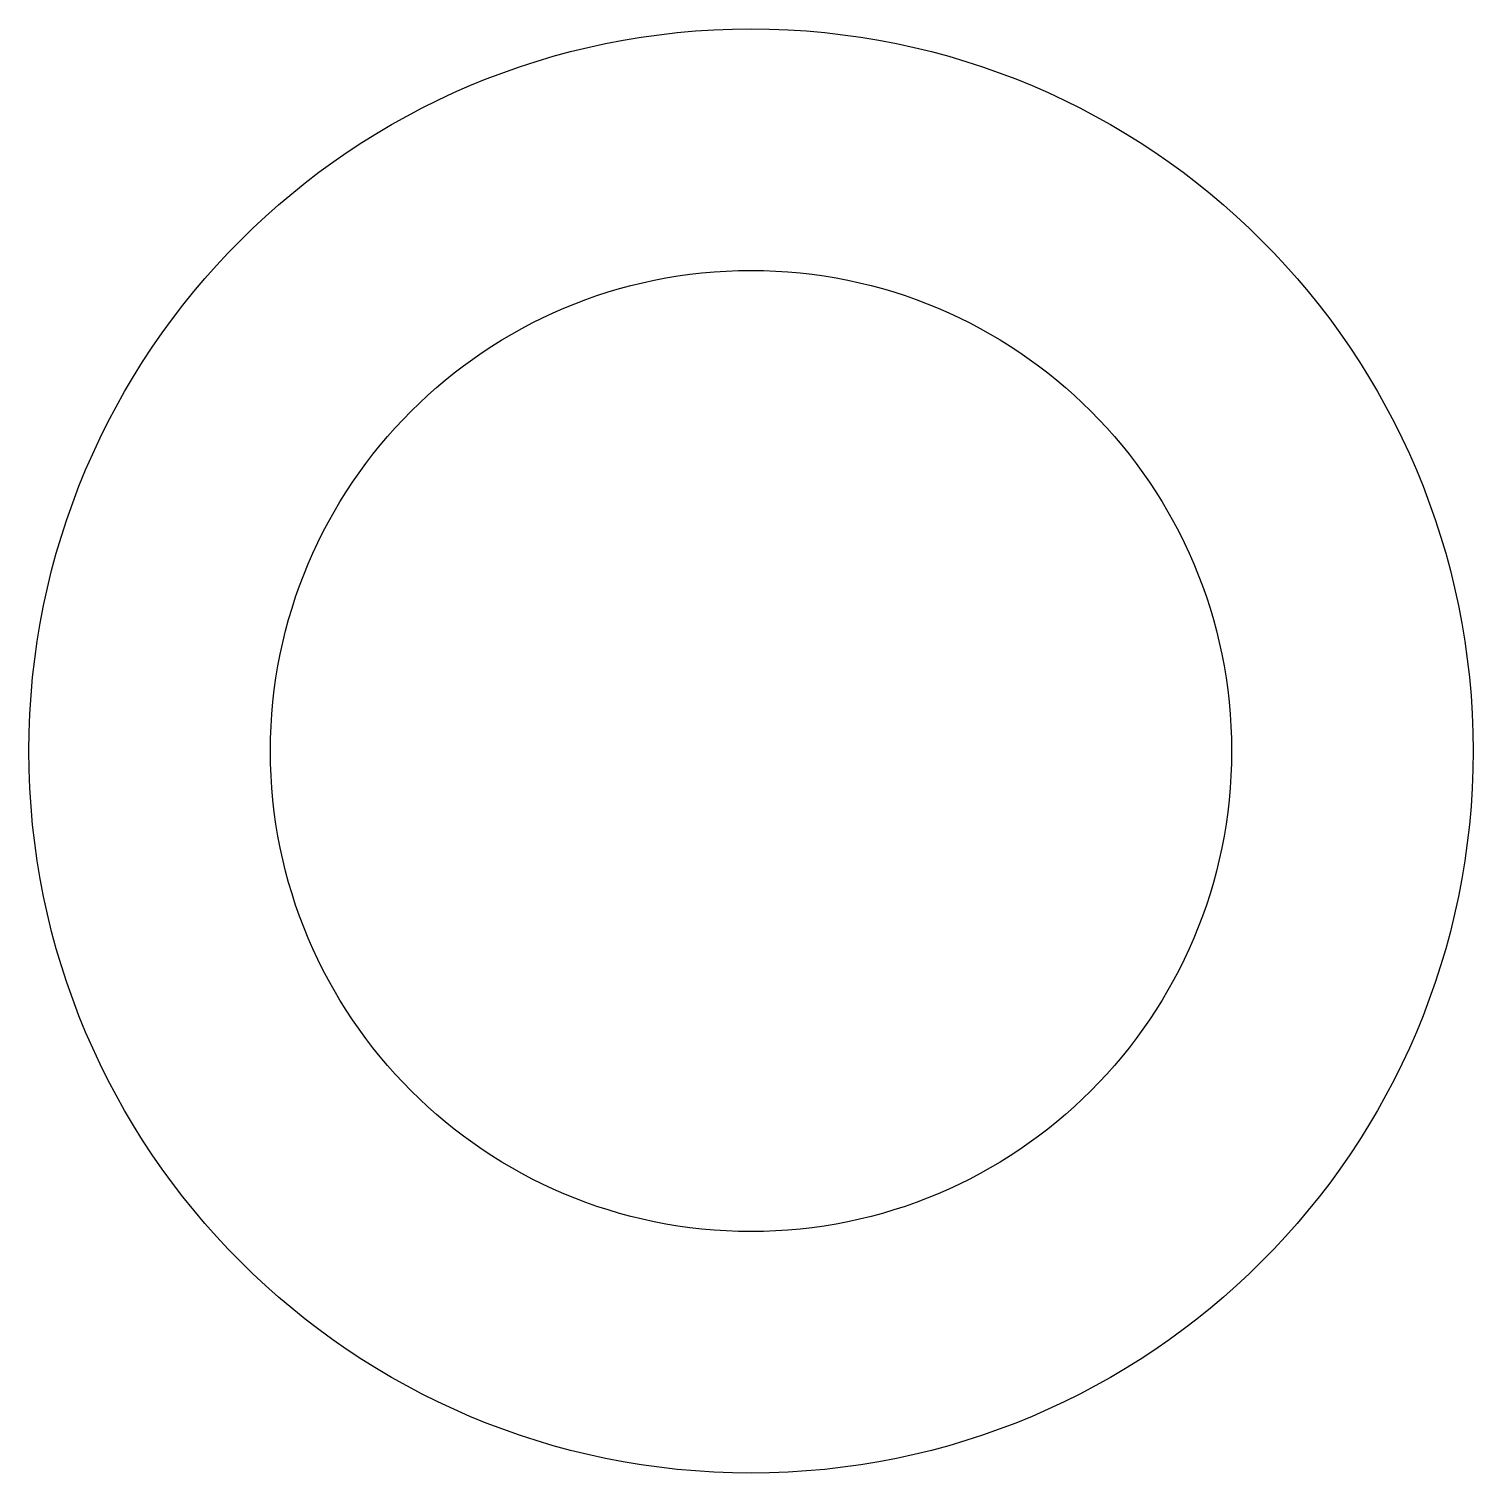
# Model space of a CAD drawing. Extents: x 17.71 to 23.22, y 76.08 to 81.59.
import ezdxf

# ---------------------------------------------------------------- set-up
doc = ezdxf.new("R2010")
doc.units = 0
doc.header["$LTSCALE"] = 12
doc.header["$MEASUREMENT"] = 0
doc.layers.add('EXTERNALS', color=3, linetype='CONTINUOUS')

msp = doc.modelspace()

# ---------------------------------------------------------------- linework, layer by layer
at = {"layer": 'EXTERNALS'}
for radius in [2.7559, 1.8342]:
    msp.add_circle((20.4687, 78.8351), radius, dxfattribs=at)

doc.saveas('drawing.dxf')
